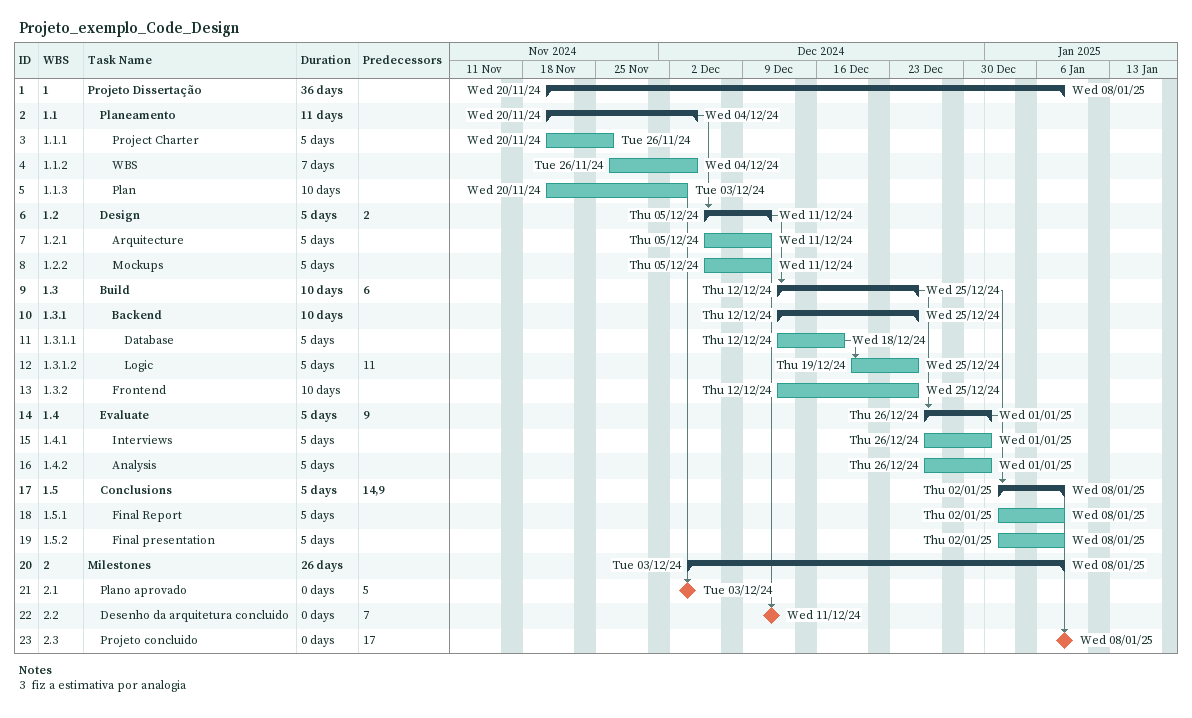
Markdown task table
Projeto_exemplo_Code_Design

| ID | WBS | Task | Duration | Start | Finish | Predecessors |
|---|---|---|---|---|---|---|
| 1 | 1 | **Projeto Dissertação** | 36d | 2024-11-20 | 2025-01-08 |  |
| 2 | 1.1 | **Planeamento** | 11d | 2024-11-20 | 2024-12-04 |  |
| 3 | 1.1.1 | Project Charter | 5d | 2024-11-20 | 2024-11-26 |  |
| 4 | 1.1.2 | WBS | 7d | 2024-11-26 | 2024-12-04 |  |
| 5 | 1.1.3 | Plan | 10d | 2024-11-20 | 2024-12-03 |  |
| 6 | 1.2 | **Design** | 5d | 2024-12-05 | 2024-12-11 | 2 |
| 7 | 1.2.1 | Arquitecture | 5d | 2024-12-05 | 2024-12-11 |  |
| 8 | 1.2.2 | Mockups | 5d | 2024-12-05 | 2024-12-11 |  |
| 9 | 1.3 | **Build** | 10d | 2024-12-12 | 2024-12-25 | 6 |
| 10 | 1.3.1 | **Backend** | 10d | 2024-12-12 | 2024-12-25 |  |
| 11 | 1.3.1.1 | Database | 5d | 2024-12-12 | 2024-12-18 |  |
| 12 | 1.3.1.2 | Logic | 5d | 2024-12-19 | 2024-12-25 | 11 |
| 13 | 1.3.2 | Frontend | 10d | 2024-12-12 | 2024-12-25 |  |
| 14 | 1.4 | **Evaluate** | 5d | 2024-12-26 | 2025-01-01 | 9 |
| 15 | 1.4.1 | Interviews | 5d | 2024-12-26 | 2025-01-01 |  |
| 16 | 1.4.2 | Analysis | 5d | 2024-12-26 | 2025-01-01 |  |
| 17 | 1.5 | **Conclusions** | 5d | 2025-01-02 | 2025-01-08 | 14, 9 |
| 18 | 1.5.1 | Final Report | 5d | 2025-01-02 | 2025-01-08 |  |
| 19 | 1.5.2 | Final presentation | 5d | 2025-01-02 | 2025-01-08 |  |
| 20 | 2 | **Milestones** | 26d | 2024-12-03 | 2025-01-08 |  |
| 21 | 2.1 | Plano aprovado | 0d | 2024-12-03 | 2024-12-03 | 5 |
| 22 | 2.2 | Desenho da arquitetura concluido | 0d | 2024-12-11 | 2024-12-11 | 7 |
| 23 | 2.3 | Projeto concluido | 0d | 2025-01-08 | 2025-01-08 | 17 |

Notes
- 3: fiz a estimativa por analogia
